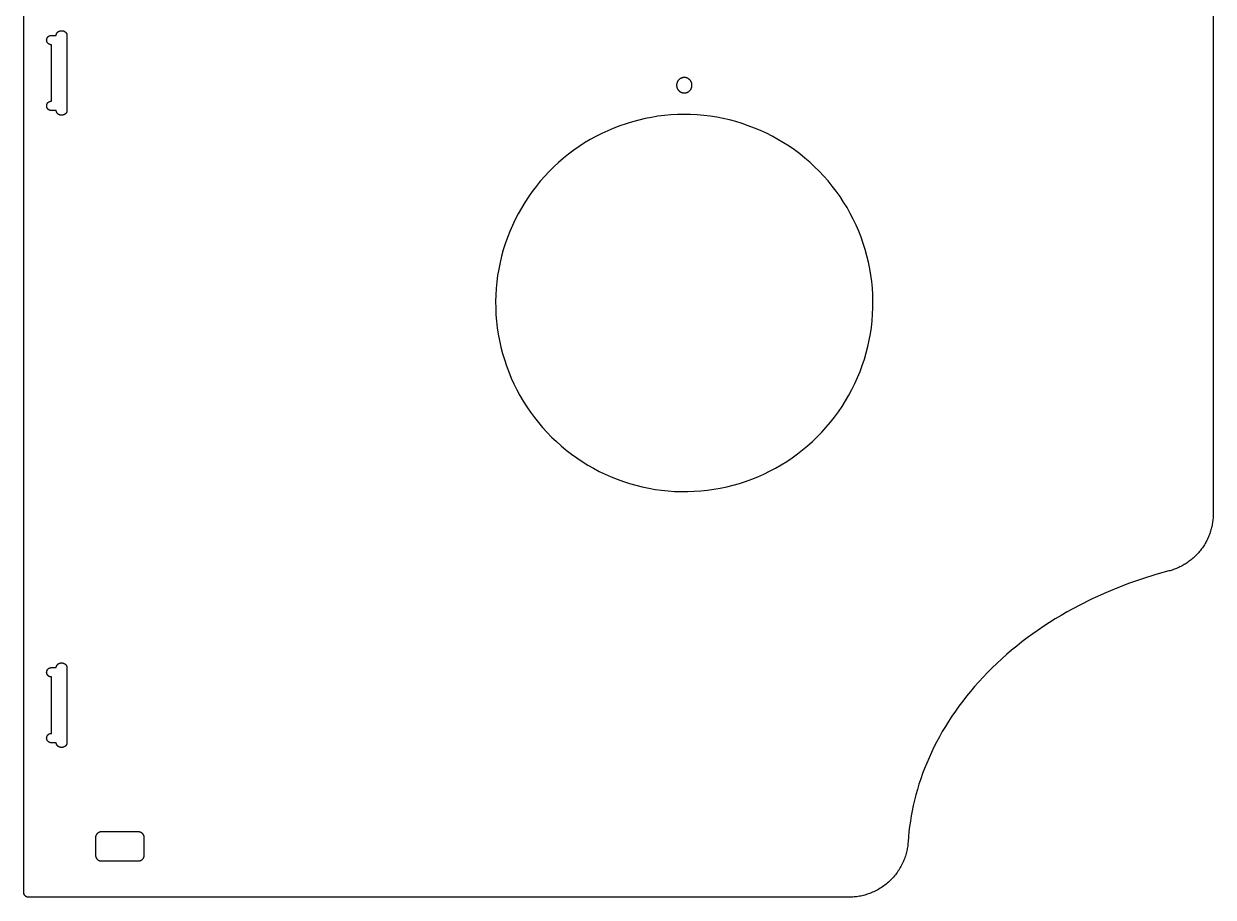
# Model space of a CAD drawing. Header units: millimetres. Extents: x -243 to 905, y 1585 to 2459.
# Drawn here: x 503.4 to 905.1, y 1584.8 to 1879.9 of the extents above; entities that cross this region are included whole.
import ezdxf

# ---------------------------------------------------------------- set-up
doc = ezdxf.new("R2010")
doc.units = ezdxf.units.MM
doc.header["$MEASUREMENT"] = 0
doc.layers.add('Layer 05', color=7, linetype='Continuous', true_color=0xffffff)

msp = doc.modelspace()

# ---------------------------------------------------------------- linework, layer by layer
at = {"layer": 'Layer 05'}
for points in [[(503.4, 1586.35), (503.4, 1937.82)], [(905.07, 1913.56), (905.07, 1714.34)], [(512.71, 1872.8), (512.67, 1872.8), (512.64, 1872.8), (512.6, 1872.8), (512.56, 1872.8), (512.52, 1872.81), (512.48, 1872.81), (512.44, 1872.82), (512.4, 1872.83), (512.37, 1872.83), (512.33, 1872.84), (512.29, 1872.85), (512.25, 1872.86), (512.21, 1872.88), (512.18, 1872.89), (512.14, 1872.9), (512.1, 1872.92), (512.07, 1872.93), (512.03, 1872.95), (512, 1872.97), (511.96, 1872.98), (511.93, 1873), (511.89, 1873.02), (511.86, 1873.04), (511.83, 1873.07), (511.79, 1873.09), (511.76, 1873.11), (511.73, 1873.13), (511.7, 1873.16), (511.67, 1873.18), (511.64, 1873.21), (511.62, 1873.23), (511.59, 1873.26), (511.56, 1873.29), (511.54, 1873.32), (511.51, 1873.34), (511.49, 1873.37), (511.46, 1873.4), (511.44, 1873.44), (511.42, 1873.47), (511.39, 1873.5), (511.37, 1873.53), (511.35, 1873.56), (511.33, 1873.6), (511.31, 1873.63), (511.29, 1873.67), (511.28, 1873.7), (511.26, 1873.74), (511.24, 1873.78), (511.23, 1873.81), (511.22, 1873.85), (511.2, 1873.89), (511.19, 1873.92), (511.18, 1873.96), (511.17, 1874), (511.16, 1874.04), (511.15, 1874.08), (511.15, 1874.11), (511.14, 1874.15), (511.14, 1874.19), (511.13, 1874.23), (511.13, 1874.27), (511.13, 1874.31), (511.12, 1874.35), (511.12, 1874.38), (511.12, 1874.42), (511.13, 1874.46), (511.13, 1874.5), (511.13, 1874.54), (511.14, 1874.57), (511.14, 1874.61), (511.15, 1874.65), (511.15, 1874.69), (511.16, 1874.73), (511.17, 1874.77), (511.18, 1874.8), (511.19, 1874.84), (511.2, 1874.88), (511.22, 1874.92), (511.23, 1874.95), (511.24, 1874.99), (511.26, 1875.03), (511.28, 1875.06), (511.29, 1875.1), (511.31, 1875.13), (511.33, 1875.17), (511.35, 1875.2), (511.37, 1875.24), (511.39, 1875.27), (511.42, 1875.3), (511.44, 1875.33), (511.46, 1875.36), (511.49, 1875.39), (511.51, 1875.42), (511.54, 1875.45), (511.56, 1875.48), (511.59, 1875.51), (511.62, 1875.53), (511.64, 1875.56), (511.67, 1875.58), (511.7, 1875.61), (511.73, 1875.63), (511.76, 1875.66), (511.79, 1875.68), (511.83, 1875.7), (511.86, 1875.72), (511.89, 1875.74), (511.93, 1875.76), (511.96, 1875.78), (512, 1875.8), (512.03, 1875.82), (512.07, 1875.83), (512.1, 1875.85), (512.14, 1875.86), (512.18, 1875.88), (512.21, 1875.89), (512.25, 1875.9), (512.29, 1875.91), (512.33, 1875.92), (512.37, 1875.93), (512.4, 1875.94), (512.44, 1875.95), (512.48, 1875.95), (512.52, 1875.96), (512.56, 1875.96), (512.6, 1875.97), (512.64, 1875.97), (512.67, 1875.97), (512.71, 1875.97)], [(512.71, 1875.97), (514.36, 1875.97)], [(514.36, 1875.97), (514.36, 1876.01), (514.36, 1876.04), (514.36, 1876.08), (514.37, 1876.11), (514.37, 1876.15), (514.38, 1876.19), (514.38, 1876.22), (514.39, 1876.26), (514.4, 1876.3), (514.41, 1876.33), (514.42, 1876.37), (514.43, 1876.41), (514.44, 1876.44), (514.45, 1876.48), (514.47, 1876.52), (514.49, 1876.56), (514.5, 1876.59), (514.52, 1876.63), (514.54, 1876.66), (514.56, 1876.7), (514.58, 1876.74), (514.6, 1876.77), (514.63, 1876.81), (514.65, 1876.84), (514.68, 1876.87), (514.7, 1876.91), (514.73, 1876.94), (514.76, 1876.97), (514.79, 1877), (514.82, 1877.03), (514.85, 1877.06), (514.89, 1877.09), (514.92, 1877.12), (514.95, 1877.15), (514.99, 1877.18), (515.02, 1877.2), (515.06, 1877.23), (515.1, 1877.25), (515.13, 1877.28), (515.17, 1877.3), (515.21, 1877.32), (515.25, 1877.34), (515.29, 1877.36), (515.33, 1877.38), (515.37, 1877.4), (515.41, 1877.42), (515.45, 1877.43), (515.49, 1877.45), (515.54, 1877.46), (515.58, 1877.47), (515.62, 1877.49), (515.66, 1877.5), (515.7, 1877.51), (515.75, 1877.52), (515.79, 1877.52), (515.83, 1877.53), (515.87, 1877.54), (515.91, 1877.54), (515.95, 1877.55), (515.99, 1877.55), (516.04, 1877.55), (516.08, 1877.56), (516.12, 1877.56), (516.16, 1877.56), (516.2, 1877.56), (516.24, 1877.56), (516.28, 1877.55), (516.32, 1877.55), (516.36, 1877.55), (516.4, 1877.54), (516.44, 1877.54), (516.49, 1877.53), (516.53, 1877.52), (516.57, 1877.52), (516.61, 1877.51), (516.66, 1877.5), (516.7, 1877.49), (516.74, 1877.47), (516.78, 1877.46), (516.83, 1877.45), (516.87, 1877.43), (516.91, 1877.42), (516.95, 1877.4), (516.99, 1877.38), (517.03, 1877.36), (517.07, 1877.34), (517.11, 1877.32), (517.15, 1877.3), (517.19, 1877.28), (517.23, 1877.25), (517.27, 1877.23), (517.3, 1877.2), (517.34, 1877.18), (517.37, 1877.15), (517.41, 1877.12), (517.44, 1877.09), (517.47, 1877.06), (517.51, 1877.03), (517.54, 1877), (517.57, 1876.97), (517.6, 1876.94), (517.62, 1876.91), (517.65, 1876.87), (517.68, 1876.84), (517.7, 1876.81), (517.73, 1876.77), (517.75, 1876.74), (517.77, 1876.7), (517.79, 1876.66), (517.81, 1876.63), (517.83, 1876.59), (517.85, 1876.56), (517.86, 1876.52), (517.88, 1876.48), (517.89, 1876.44), (517.9, 1876.41), (517.92, 1876.37), (517.93, 1876.33), (517.94, 1876.3), (517.94, 1876.26), (517.95, 1876.22), (517.96, 1876.19), (517.96, 1876.15), (517.97, 1876.11), (517.97, 1876.08), (517.97, 1876.04), (517.97, 1876.01), (517.97, 1875.97)], [(517.97, 1875.97), (517.97, 1850.57)], [(512.71, 1853.75), (512.71, 1872.8)], [(512.71, 1850.57), (512.67, 1850.57), (512.64, 1850.57), (512.6, 1850.57), (512.56, 1850.58), (512.52, 1850.58), (512.48, 1850.59), (512.44, 1850.59), (512.4, 1850.6), (512.37, 1850.61), (512.33, 1850.62), (512.29, 1850.63), (512.25, 1850.64), (512.21, 1850.65), (512.18, 1850.66), (512.14, 1850.68), (512.1, 1850.69), (512.07, 1850.71), (512.03, 1850.72), (512, 1850.74), (511.96, 1850.76), (511.93, 1850.78), (511.89, 1850.8), (511.86, 1850.82), (511.83, 1850.84), (511.79, 1850.86), (511.76, 1850.89), (511.73, 1850.91), (511.7, 1850.93), (511.67, 1850.96), (511.64, 1850.98), (511.62, 1851.01), (511.59, 1851.04), (511.56, 1851.06), (511.54, 1851.09), (511.51, 1851.12), (511.49, 1851.15), (511.46, 1851.18), (511.44, 1851.21), (511.42, 1851.24), (511.39, 1851.27), (511.37, 1851.31), (511.35, 1851.34), (511.33, 1851.37), (511.31, 1851.41), (511.29, 1851.44), (511.28, 1851.48), (511.26, 1851.51), (511.24, 1851.55), (511.23, 1851.59), (511.22, 1851.62), (511.2, 1851.66), (511.19, 1851.7), (511.18, 1851.74), (511.17, 1851.78), (511.16, 1851.81), (511.15, 1851.85), (511.15, 1851.89), (511.14, 1851.93), (511.14, 1851.97), (511.13, 1852.01), (511.13, 1852.04), (511.13, 1852.08), (511.12, 1852.12), (511.12, 1852.16), (511.12, 1852.2), (511.13, 1852.23), (511.13, 1852.27), (511.13, 1852.31), (511.14, 1852.35), (511.14, 1852.39), (511.15, 1852.43), (511.15, 1852.47), (511.16, 1852.5), (511.17, 1852.54), (511.18, 1852.58), (511.19, 1852.62), (511.2, 1852.65), (511.22, 1852.69), (511.23, 1852.73), (511.24, 1852.77), (511.26, 1852.8), (511.28, 1852.84), (511.29, 1852.87), (511.31, 1852.91), (511.33, 1852.94), (511.35, 1852.98), (511.37, 1853.01), (511.39, 1853.04), (511.42, 1853.07), (511.44, 1853.11), (511.46, 1853.14), (511.49, 1853.17), (511.51, 1853.2), (511.54, 1853.23), (511.56, 1853.25), (511.59, 1853.28), (511.62, 1853.31), (511.64, 1853.33), (511.67, 1853.36), (511.7, 1853.38), (511.73, 1853.41), (511.76, 1853.43), (511.79, 1853.45), (511.83, 1853.48), (511.86, 1853.5), (511.89, 1853.52), (511.93, 1853.54), (511.96, 1853.56), (512, 1853.58), (512.03, 1853.59), (512.07, 1853.61), (512.1, 1853.62), (512.14, 1853.64), (512.18, 1853.65), (512.21, 1853.67), (512.25, 1853.68), (512.29, 1853.69), (512.33, 1853.7), (512.37, 1853.71), (512.4, 1853.72), (512.44, 1853.72), (512.48, 1853.73), (512.52, 1853.73), (512.56, 1853.74), (512.6, 1853.74), (512.64, 1853.74), (512.67, 1853.75), (512.71, 1853.75)], [(514.36, 1850.57), (512.71, 1850.57)], [(517.97, 1850.57), (517.97, 1850.54), (517.97, 1850.5), (517.97, 1850.46), (517.97, 1850.43), (517.96, 1850.39), (517.96, 1850.36), (517.95, 1850.32), (517.94, 1850.28), (517.94, 1850.25), (517.93, 1850.21), (517.92, 1850.17), (517.9, 1850.13), (517.89, 1850.1), (517.88, 1850.06), (517.86, 1850.02), (517.85, 1849.99), (517.83, 1849.95), (517.81, 1849.91), (517.79, 1849.88), (517.77, 1849.84), (517.75, 1849.81), (517.73, 1849.77), (517.7, 1849.74), (517.68, 1849.7), (517.65, 1849.67), (517.62, 1849.64), (517.6, 1849.6), (517.57, 1849.57), (517.54, 1849.54), (517.51, 1849.51), (517.47, 1849.48), (517.44, 1849.45), (517.41, 1849.42), (517.37, 1849.39), (517.34, 1849.36), (517.3, 1849.34), (517.27, 1849.31), (517.23, 1849.29), (517.19, 1849.26), (517.15, 1849.24), (517.11, 1849.22), (517.07, 1849.2), (517.03, 1849.18), (516.99, 1849.16), (516.95, 1849.14), (516.91, 1849.13), (516.87, 1849.11), (516.83, 1849.09), (516.78, 1849.08), (516.74, 1849.07), (516.7, 1849.06), (516.66, 1849.04), (516.61, 1849.03), (516.57, 1849.03), (516.53, 1849.02), (516.49, 1849.01), (516.44, 1849), (516.4, 1849), (516.36, 1848.99), (516.32, 1848.99), (516.28, 1848.99), (516.24, 1848.98), (516.2, 1848.98), (516.16, 1848.98), (516.12, 1848.98), (516.08, 1848.98), (516.04, 1848.99), (515.99, 1848.99), (515.95, 1848.99), (515.91, 1849), (515.87, 1849), (515.83, 1849.01), (515.79, 1849.02), (515.75, 1849.03), (515.7, 1849.03), (515.66, 1849.04), (515.62, 1849.06), (515.58, 1849.07), (515.54, 1849.08), (515.49, 1849.09), (515.45, 1849.11), (515.41, 1849.13), (515.37, 1849.14), (515.33, 1849.16), (515.29, 1849.18), (515.25, 1849.2), (515.21, 1849.22), (515.17, 1849.24), (515.13, 1849.26), (515.1, 1849.29), (515.06, 1849.31), (515.02, 1849.34), (514.99, 1849.36), (514.95, 1849.39), (514.92, 1849.42), (514.89, 1849.45), (514.85, 1849.48), (514.82, 1849.51), (514.79, 1849.54), (514.76, 1849.57), (514.73, 1849.6), (514.7, 1849.64), (514.68, 1849.67), (514.65, 1849.7), (514.63, 1849.74), (514.6, 1849.77), (514.58, 1849.81), (514.56, 1849.84), (514.54, 1849.88), (514.52, 1849.91), (514.5, 1849.95), (514.49, 1849.99), (514.47, 1850.02), (514.45, 1850.06), (514.44, 1850.1), (514.43, 1850.13), (514.42, 1850.17), (514.41, 1850.21), (514.4, 1850.25), (514.39, 1850.28), (514.38, 1850.32), (514.38, 1850.36), (514.37, 1850.39), (514.37, 1850.43), (514.36, 1850.46), (514.36, 1850.5), (514.36, 1850.54), (514.36, 1850.57)], [(905.07, 1714.34), (905.06, 1713.96), (905.05, 1713.58), (905.04, 1713.19), (905.01, 1712.8), (904.97, 1712.41), (904.93, 1712.01), (904.88, 1711.62), (904.82, 1711.23), (904.76, 1710.83), (904.68, 1710.43), (904.6, 1710.04), (904.51, 1709.64), (904.41, 1709.24), (904.3, 1708.85), (904.18, 1708.45), (904.06, 1708.06), (903.92, 1707.67), (903.78, 1707.28), (903.63, 1706.89), (903.47, 1706.5), (903.3, 1706.12), (903.12, 1705.73), (902.93, 1705.35), (902.74, 1704.98), (902.54, 1704.61), (902.33, 1704.24), (902.11, 1703.87), (901.88, 1703.51), (901.65, 1703.16), (901.41, 1702.81), (901.16, 1702.46), (900.9, 1702.12), (900.64, 1701.79), (900.36, 1701.46), (900.09, 1701.14), (899.8, 1700.82), (899.51, 1700.51), (899.21, 1700.2), (898.91, 1699.91), (898.6, 1699.62), (898.29, 1699.34), (897.97, 1699.06), (897.64, 1698.79), (897.31, 1698.53), (896.98, 1698.28), (896.64, 1698.03), (896.3, 1697.79), (895.95, 1697.57), (895.6, 1697.34), (895.25, 1697.13), (894.9, 1696.93), (894.54, 1696.73), (894.18, 1696.54), (893.82, 1696.36), (893.45, 1696.19), (893.09, 1696.02), (892.72, 1695.86), (892.35, 1695.72), (891.98, 1695.58), (891.61, 1695.44), (891.24, 1695.32), (890.87, 1695.2), (890.5, 1695.1), (890.13, 1695)], [(890.13, 1695), (885.68, 1693.76), (881.24, 1692.38), (876.84, 1690.86), (872.49, 1689.19), (868.19, 1687.39), (863.95, 1685.45), (859.79, 1683.37), (855.72, 1681.15), (853.72, 1680), (851.74, 1678.81), (849.8, 1677.59), (847.87, 1676.34), (845.98, 1675.05), (844.12, 1673.74), (842.29, 1672.4), (840.49, 1671.03), (838.72, 1669.63), (836.99, 1668.21), (835.3, 1666.76), (833.64, 1665.28), (832.01, 1663.78), (830.43, 1662.25), (828.88, 1660.71), (827.38, 1659.14), (825.91, 1657.55), (824.49, 1655.94), (823.1, 1654.31), (821.76, 1652.66), (820.46, 1651), (819.21, 1649.32), (818, 1647.62), (816.83, 1645.91), (815.7, 1644.19), (814.63, 1642.46), (813.59, 1640.72), (812.6, 1638.96), (811.66, 1637.2), (810.76, 1635.44), (809.9, 1633.66), (809.09, 1631.88), (808.32, 1630.09), (807.6, 1628.31), (806.93, 1626.52), (806.29, 1624.72), (805.71, 1622.93), (805.16, 1621.14), (804.66, 1619.35), (804.2, 1617.56), (803.79, 1615.78), (803.41, 1614), (803.08, 1612.22), (802.79, 1610.45), (802.54, 1608.69), (802.32, 1606.93), (802.15, 1605.18), (802.02, 1603.44)], [(514.36, 1662.35), (514.36, 1662.39), (514.36, 1662.42), (514.36, 1662.46), (514.37, 1662.49), (514.37, 1662.53), (514.38, 1662.57), (514.38, 1662.6), (514.39, 1662.64), (514.4, 1662.68), (514.41, 1662.71), (514.42, 1662.75), (514.43, 1662.79), (514.44, 1662.82), (514.45, 1662.86), (514.47, 1662.9), (514.49, 1662.94), (514.5, 1662.97), (514.52, 1663.01), (514.54, 1663.04), (514.56, 1663.08), (514.58, 1663.12), (514.6, 1663.15), (514.63, 1663.19), (514.65, 1663.22), (514.68, 1663.25), (514.7, 1663.29), (514.73, 1663.32), (514.76, 1663.35), (514.79, 1663.38), (514.82, 1663.41), (514.85, 1663.44), (514.89, 1663.47), (514.92, 1663.5), (514.95, 1663.53), (514.99, 1663.56), (515.02, 1663.58), (515.06, 1663.61), (515.1, 1663.63), (515.13, 1663.66), (515.17, 1663.68), (515.21, 1663.7), (515.25, 1663.72), (515.29, 1663.74), (515.33, 1663.76), (515.37, 1663.78), (515.41, 1663.8), (515.45, 1663.81), (515.49, 1663.83), (515.54, 1663.84), (515.58, 1663.85), (515.62, 1663.87), (515.66, 1663.88), (515.7, 1663.89), (515.75, 1663.9), (515.79, 1663.9), (515.83, 1663.91), (515.87, 1663.92), (515.91, 1663.92), (515.95, 1663.93), (515.99, 1663.93), (516.04, 1663.93), (516.08, 1663.94), (516.12, 1663.94), (516.16, 1663.94), (516.2, 1663.94), (516.24, 1663.94), (516.28, 1663.93), (516.32, 1663.93), (516.36, 1663.93), (516.4, 1663.92), (516.44, 1663.92), (516.49, 1663.91), (516.53, 1663.9), (516.57, 1663.9), (516.61, 1663.89), (516.66, 1663.88), (516.7, 1663.87), (516.74, 1663.85), (516.78, 1663.84), (516.83, 1663.83), (516.87, 1663.81), (516.91, 1663.8), (516.95, 1663.78), (516.99, 1663.76), (517.03, 1663.74), (517.07, 1663.72), (517.11, 1663.7), (517.15, 1663.68), (517.19, 1663.66), (517.23, 1663.63), (517.27, 1663.61), (517.3, 1663.58), (517.34, 1663.56), (517.37, 1663.53), (517.41, 1663.5), (517.44, 1663.47), (517.47, 1663.44), (517.51, 1663.41), (517.54, 1663.38), (517.57, 1663.35), (517.6, 1663.32), (517.62, 1663.29), (517.65, 1663.25), (517.68, 1663.22), (517.7, 1663.19), (517.73, 1663.15), (517.75, 1663.12), (517.77, 1663.08), (517.79, 1663.04), (517.81, 1663.01), (517.83, 1662.97), (517.85, 1662.94), (517.86, 1662.9), (517.88, 1662.86), (517.89, 1662.82), (517.9, 1662.79), (517.92, 1662.75), (517.93, 1662.71), (517.94, 1662.68), (517.94, 1662.64), (517.95, 1662.6), (517.96, 1662.57), (517.96, 1662.53), (517.97, 1662.49), (517.97, 1662.46), (517.97, 1662.42), (517.97, 1662.39), (517.97, 1662.35)], [(512.71, 1659.18), (512.68, 1659.18), (512.64, 1659.18), (512.6, 1659.18), (512.57, 1659.18), (512.53, 1659.19), (512.5, 1659.19), (512.46, 1659.2), (512.42, 1659.2), (512.39, 1659.21), (512.35, 1659.22), (512.31, 1659.23), (512.27, 1659.24), (512.24, 1659.25), (512.2, 1659.26), (512.16, 1659.27), (512.13, 1659.29), (512.09, 1659.3), (512.05, 1659.32), (512.02, 1659.34), (511.98, 1659.35), (511.95, 1659.37), (511.91, 1659.39), (511.88, 1659.41), (511.84, 1659.43), (511.81, 1659.46), (511.78, 1659.48), (511.74, 1659.51), (511.71, 1659.53), (511.68, 1659.56), (511.65, 1659.58), (511.62, 1659.61), (511.59, 1659.64), (511.56, 1659.67), (511.53, 1659.7), (511.51, 1659.73), (511.48, 1659.76), (511.45, 1659.79), (511.43, 1659.83), (511.41, 1659.86), (511.38, 1659.89), (511.36, 1659.93), (511.34, 1659.96), (511.32, 1660), (511.3, 1660.03), (511.28, 1660.07), (511.27, 1660.11), (511.25, 1660.14), (511.24, 1660.18), (511.22, 1660.22), (511.21, 1660.25), (511.2, 1660.29), (511.19, 1660.33), (511.18, 1660.36), (511.17, 1660.4), (511.16, 1660.44), (511.15, 1660.47), (511.14, 1660.51), (511.14, 1660.55), (511.13, 1660.58), (511.13, 1660.62), (511.13, 1660.66), (511.13, 1660.69), (511.12, 1660.73), (511.12, 1660.76), (511.12, 1660.8), (511.13, 1660.83), (511.13, 1660.87), (511.13, 1660.91), (511.13, 1660.94), (511.14, 1660.98), (511.14, 1661.02), (511.15, 1661.05), (511.16, 1661.09), (511.17, 1661.13), (511.18, 1661.16), (511.19, 1661.2), (511.2, 1661.24), (511.21, 1661.27), (511.22, 1661.31), (511.24, 1661.35), (511.25, 1661.38), (511.27, 1661.42), (511.28, 1661.46), (511.3, 1661.49), (511.32, 1661.53), (511.34, 1661.56), (511.36, 1661.6), (511.38, 1661.63), (511.41, 1661.67), (511.43, 1661.7), (511.45, 1661.73), (511.48, 1661.76), (511.51, 1661.8), (511.53, 1661.83), (511.56, 1661.86), (511.59, 1661.89), (511.62, 1661.91), (511.65, 1661.94), (511.68, 1661.97), (511.71, 1662), (511.74, 1662.02), (511.78, 1662.05), (511.81, 1662.07), (511.84, 1662.09), (511.88, 1662.11), (511.91, 1662.13), (511.95, 1662.15), (511.98, 1662.17), (512.02, 1662.19), (512.05, 1662.21), (512.09, 1662.22), (512.13, 1662.24), (512.16, 1662.25), (512.2, 1662.27), (512.24, 1662.28), (512.27, 1662.29), (512.31, 1662.3), (512.35, 1662.31), (512.39, 1662.32), (512.42, 1662.32), (512.46, 1662.33), (512.5, 1662.34), (512.53, 1662.34), (512.57, 1662.34), (512.6, 1662.35), (512.64, 1662.35), (512.68, 1662.35), (512.71, 1662.35)], [(512.71, 1662.35), (514.36, 1662.35)], [(512.71, 1640.13), (512.71, 1659.18)], [(517.97, 1662.35), (517.97, 1636.95)], [(512.71, 1636.95), (512.68, 1636.95), (512.64, 1636.95), (512.6, 1636.95), (512.57, 1636.96), (512.53, 1636.96), (512.5, 1636.97), (512.46, 1636.97), (512.42, 1636.98), (512.39, 1636.98), (512.35, 1636.99), (512.31, 1637), (512.27, 1637.01), (512.24, 1637.02), (512.2, 1637.04), (512.16, 1637.05), (512.13, 1637.06), (512.09, 1637.08), (512.05, 1637.09), (512.02, 1637.11), (511.98, 1637.13), (511.95, 1637.15), (511.91, 1637.17), (511.88, 1637.19), (511.84, 1637.21), (511.81, 1637.23), (511.78, 1637.26), (511.74, 1637.28), (511.71, 1637.31), (511.68, 1637.33), (511.65, 1637.36), (511.62, 1637.39), (511.59, 1637.42), (511.56, 1637.45), (511.53, 1637.48), (511.51, 1637.51), (511.48, 1637.54), (511.45, 1637.57), (511.43, 1637.6), (511.41, 1637.64), (511.38, 1637.67), (511.36, 1637.7), (511.34, 1637.74), (511.32, 1637.77), (511.3, 1637.81), (511.28, 1637.85), (511.27, 1637.88), (511.25, 1637.92), (511.24, 1637.95), (511.22, 1637.99), (511.21, 1638.03), (511.2, 1638.06), (511.19, 1638.1), (511.18, 1638.14), (511.17, 1638.18), (511.16, 1638.21), (511.15, 1638.25), (511.14, 1638.29), (511.14, 1638.32), (511.13, 1638.36), (511.13, 1638.4), (511.13, 1638.43), (511.13, 1638.47), (511.12, 1638.5), (511.12, 1638.54), (511.12, 1638.57), (511.13, 1638.61), (511.13, 1638.64), (511.13, 1638.68), (511.13, 1638.72), (511.14, 1638.75), (511.14, 1638.79), (511.15, 1638.83), (511.16, 1638.86), (511.17, 1638.9), (511.18, 1638.94), (511.19, 1638.98), (511.2, 1639.01), (511.21, 1639.05), (511.22, 1639.09), (511.24, 1639.12), (511.25, 1639.16), (511.27, 1639.2), (511.28, 1639.23), (511.3, 1639.27), (511.32, 1639.3), (511.34, 1639.34), (511.36, 1639.37), (511.38, 1639.41), (511.41, 1639.44), (511.43, 1639.47), (511.45, 1639.51), (511.48, 1639.54), (511.51, 1639.57), (511.53, 1639.6), (511.56, 1639.63), (511.59, 1639.66), (511.62, 1639.69), (511.65, 1639.72), (511.68, 1639.74), (511.71, 1639.77), (511.74, 1639.8), (511.78, 1639.82), (511.81, 1639.84), (511.84, 1639.87), (511.88, 1639.89), (511.91, 1639.91), (511.95, 1639.93), (511.98, 1639.95), (512.02, 1639.97), (512.05, 1639.98), (512.09, 1640), (512.13, 1640.01), (512.16, 1640.03), (512.2, 1640.04), (512.24, 1640.05), (512.27, 1640.06), (512.31, 1640.07), (512.35, 1640.08), (512.39, 1640.09), (512.42, 1640.1), (512.46, 1640.11), (512.5, 1640.11), (512.53, 1640.12), (512.57, 1640.12), (512.6, 1640.12), (512.64, 1640.12), (512.68, 1640.13), (512.71, 1640.13)], [(514.36, 1636.95), (512.71, 1636.95)], [(517.97, 1636.95), (517.97, 1636.92), (517.97, 1636.88), (517.97, 1636.84), (517.97, 1636.81), (517.96, 1636.77), (517.96, 1636.74), (517.95, 1636.7), (517.94, 1636.66), (517.94, 1636.63), (517.93, 1636.59), (517.92, 1636.55), (517.9, 1636.51), (517.89, 1636.48), (517.88, 1636.44), (517.86, 1636.4), (517.85, 1636.37), (517.83, 1636.33), (517.81, 1636.29), (517.79, 1636.26), (517.77, 1636.22), (517.75, 1636.19), (517.73, 1636.15), (517.7, 1636.12), (517.68, 1636.08), (517.65, 1636.05), (517.62, 1636.02), (517.6, 1635.98), (517.57, 1635.95), (517.54, 1635.92), (517.51, 1635.89), (517.47, 1635.86), (517.44, 1635.83), (517.41, 1635.8), (517.37, 1635.77), (517.34, 1635.74), (517.3, 1635.72), (517.27, 1635.69), (517.23, 1635.67), (517.19, 1635.64), (517.15, 1635.62), (517.11, 1635.6), (517.07, 1635.58), (517.03, 1635.56), (516.99, 1635.54), (516.95, 1635.52), (516.91, 1635.51), (516.87, 1635.49), (516.83, 1635.47), (516.78, 1635.46), (516.74, 1635.45), (516.7, 1635.44), (516.66, 1635.42), (516.61, 1635.41), (516.57, 1635.41), (516.53, 1635.4), (516.49, 1635.39), (516.44, 1635.38), (516.4, 1635.38), (516.36, 1635.37), (516.32, 1635.37), (516.28, 1635.37), (516.24, 1635.36), (516.2, 1635.36), (516.16, 1635.36), (516.12, 1635.36), (516.08, 1635.36), (516.04, 1635.37), (515.99, 1635.37), (515.95, 1635.37), (515.91, 1635.38), (515.87, 1635.38), (515.83, 1635.39), (515.79, 1635.4), (515.75, 1635.41), (515.7, 1635.41), (515.66, 1635.42), (515.62, 1635.44), (515.58, 1635.45), (515.54, 1635.46), (515.49, 1635.47), (515.45, 1635.49), (515.41, 1635.51), (515.37, 1635.52), (515.33, 1635.54), (515.29, 1635.56), (515.25, 1635.58), (515.21, 1635.6), (515.17, 1635.62), (515.13, 1635.64), (515.1, 1635.67), (515.06, 1635.69), (515.02, 1635.72), (514.99, 1635.74), (514.95, 1635.77), (514.92, 1635.8), (514.89, 1635.83), (514.85, 1635.86), (514.82, 1635.89), (514.79, 1635.92), (514.76, 1635.95), (514.73, 1635.98), (514.7, 1636.02), (514.68, 1636.05), (514.65, 1636.08), (514.63, 1636.12), (514.6, 1636.15), (514.58, 1636.19), (514.56, 1636.22), (514.54, 1636.26), (514.52, 1636.29), (514.5, 1636.33), (514.49, 1636.37), (514.47, 1636.4), (514.45, 1636.44), (514.44, 1636.48), (514.43, 1636.51), (514.42, 1636.55), (514.41, 1636.59), (514.4, 1636.63), (514.39, 1636.66), (514.38, 1636.7), (514.38, 1636.74), (514.37, 1636.77), (514.37, 1636.81), (514.36, 1636.84), (514.36, 1636.88), (514.36, 1636.92), (514.36, 1636.95)], [(529.6, 1606.84), (529.56, 1606.84), (529.52, 1606.84), (529.47, 1606.83), (529.43, 1606.83), (529.38, 1606.83), (529.33, 1606.82), (529.29, 1606.81), (529.24, 1606.81), (529.19, 1606.8), (529.15, 1606.79), (529.1, 1606.77), (529.05, 1606.76), (529.01, 1606.75), (528.96, 1606.73), (528.91, 1606.72), (528.87, 1606.7), (528.82, 1606.68), (528.78, 1606.66), (528.73, 1606.64), (528.69, 1606.62), (528.64, 1606.59), (528.6, 1606.57), (528.55, 1606.54), (528.51, 1606.51), (528.47, 1606.48), (528.43, 1606.45), (528.38, 1606.42), (528.34, 1606.39), (528.3, 1606.36), (528.27, 1606.32), (528.23, 1606.29), (528.19, 1606.25), (528.15, 1606.22), (528.12, 1606.18), (528.09, 1606.14), (528.05, 1606.1), (528.02, 1606.06), (527.99, 1606.02), (527.96, 1605.98), (527.93, 1605.93), (527.9, 1605.89), (527.88, 1605.85), (527.85, 1605.8), (527.83, 1605.76), (527.81, 1605.71), (527.78, 1605.67), (527.76, 1605.62), (527.75, 1605.58), (527.73, 1605.53), (527.71, 1605.48), (527.7, 1605.44), (527.68, 1605.39), (527.67, 1605.34), (527.66, 1605.3), (527.65, 1605.25), (527.64, 1605.2), (527.63, 1605.16), (527.62, 1605.11), (527.62, 1605.06), (527.61, 1605.02), (527.61, 1604.97), (527.61, 1604.93), (527.61, 1604.88), (527.6, 1604.84)], [(542.09, 1606.84), (529.6, 1606.84)], [(544.09, 1604.84), (544.09, 1604.88), (544.09, 1604.93), (544.09, 1604.97), (544.09, 1605.02), (544.08, 1605.06), (544.08, 1605.11), (544.07, 1605.16), (544.06, 1605.2), (544.05, 1605.25), (544.04, 1605.3), (544.03, 1605.34), (544.02, 1605.39), (544, 1605.44), (543.99, 1605.48), (543.97, 1605.53), (543.95, 1605.58), (543.93, 1605.62), (543.91, 1605.67), (543.89, 1605.71), (543.87, 1605.76), (543.85, 1605.8), (543.82, 1605.85), (543.8, 1605.89), (543.77, 1605.93), (543.74, 1605.98), (543.71, 1606.02), (543.68, 1606.06), (543.65, 1606.1), (543.61, 1606.14), (543.58, 1606.18), (543.54, 1606.22), (543.51, 1606.25), (543.47, 1606.29), (543.43, 1606.32), (543.39, 1606.36), (543.35, 1606.39), (543.31, 1606.42), (543.27, 1606.45), (543.23, 1606.48), (543.19, 1606.51), (543.14, 1606.54), (543.1, 1606.57), (543.06, 1606.59), (543.01, 1606.62), (542.97, 1606.64), (542.92, 1606.66), (542.88, 1606.68), (542.83, 1606.7), (542.78, 1606.72), (542.74, 1606.73), (542.69, 1606.75), (542.64, 1606.76), (542.6, 1606.77), (542.55, 1606.79), (542.5, 1606.8), (542.46, 1606.81), (542.41, 1606.81), (542.37, 1606.82), (542.32, 1606.83), (542.27, 1606.83), (542.23, 1606.83), (542.18, 1606.84), (542.14, 1606.84), (542.09, 1606.84)], [(527.6, 1604.84), (527.6, 1599.02)], [(544.09, 1599.02), (544.09, 1604.84)], [(802.02, 1603.44), (801.99, 1603.02), (801.94, 1602.59), (801.89, 1602.15), (801.83, 1601.72), (801.76, 1601.28), (801.68, 1600.84), (801.58, 1600.4), (801.48, 1599.96), (801.36, 1599.52), (801.24, 1599.08), (801.1, 1598.64), (800.96, 1598.2), (800.8, 1597.76), (800.63, 1597.32), (800.45, 1596.89), (800.26, 1596.45), (800.05, 1596.02), (799.84, 1595.6), (799.61, 1595.17), (799.38, 1594.75), (799.13, 1594.33), (798.87, 1593.92), (798.6, 1593.52), (798.32, 1593.12), (798.03, 1592.72), (797.73, 1592.33), (797.42, 1591.95), (797.1, 1591.58), (796.77, 1591.21), (796.44, 1590.85), (796.09, 1590.5), (795.73, 1590.16), (795.37, 1589.83), (794.99, 1589.5), (794.61, 1589.19), (794.23, 1588.89), (793.83, 1588.59), (793.43, 1588.31), (793.02, 1588.03), (792.61, 1587.77), (792.19, 1587.52), (791.77, 1587.27), (791.34, 1587.04), (790.91, 1586.82), (790.48, 1586.62), (790.04, 1586.42), (789.6, 1586.23), (789.15, 1586.06), (788.71, 1585.9), (788.26, 1585.75), (787.81, 1585.61), (787.37, 1585.48), (786.92, 1585.36), (786.47, 1585.25), (786.02, 1585.16), (785.57, 1585.07), (785.13, 1585), (784.68, 1584.93), (784.24, 1584.88), (783.8, 1584.84), (783.36, 1584.8), (782.92, 1584.78), (782.49, 1584.77), (782.06, 1584.76)], [(527.6, 1599.02), (527.61, 1598.98), (527.61, 1598.93), (527.61, 1598.89), (527.61, 1598.84), (527.62, 1598.8), (527.62, 1598.75), (527.63, 1598.7), (527.64, 1598.66), (527.65, 1598.61), (527.66, 1598.56), (527.67, 1598.52), (527.68, 1598.47), (527.7, 1598.42), (527.71, 1598.38), (527.73, 1598.33), (527.75, 1598.28), (527.76, 1598.24), (527.78, 1598.19), (527.81, 1598.15), (527.83, 1598.1), (527.85, 1598.06), (527.88, 1598.01), (527.9, 1597.97), (527.93, 1597.93), (527.96, 1597.88), (527.99, 1597.84), (528.02, 1597.8), (528.05, 1597.76), (528.09, 1597.72), (528.12, 1597.68), (528.15, 1597.64), (528.19, 1597.61), (528.23, 1597.57), (528.27, 1597.54), (528.3, 1597.5), (528.34, 1597.47), (528.38, 1597.44), (528.43, 1597.41), (528.47, 1597.38), (528.51, 1597.35), (528.55, 1597.32), (528.6, 1597.29), (528.64, 1597.27), (528.69, 1597.24), (528.73, 1597.22), (528.78, 1597.2), (528.82, 1597.18), (528.87, 1597.16), (528.91, 1597.14), (528.96, 1597.13), (529.01, 1597.11), (529.05, 1597.1), (529.1, 1597.09), (529.15, 1597.07), (529.19, 1597.06), (529.24, 1597.05), (529.29, 1597.05), (529.33, 1597.04), (529.38, 1597.03), (529.43, 1597.03), (529.47, 1597.03), (529.52, 1597.02), (529.56, 1597.02), (529.6, 1597.02)], [(542.09, 1597.02), (542.14, 1597.02), (542.18, 1597.02), (542.23, 1597.03), (542.27, 1597.03), (542.32, 1597.03), (542.37, 1597.04), (542.41, 1597.05), (542.46, 1597.05), (542.5, 1597.06), (542.55, 1597.07), (542.6, 1597.09), (542.64, 1597.1), (542.69, 1597.11), (542.74, 1597.13), (542.78, 1597.14), (542.83, 1597.16), (542.88, 1597.18), (542.92, 1597.2), (542.97, 1597.22), (543.01, 1597.24), (543.06, 1597.27), (543.1, 1597.29), (543.14, 1597.32), (543.19, 1597.35), (543.23, 1597.38), (543.27, 1597.41), (543.31, 1597.44), (543.35, 1597.47), (543.39, 1597.5), (543.43, 1597.54), (543.47, 1597.57), (543.51, 1597.61), (543.54, 1597.64), (543.58, 1597.68), (543.61, 1597.72), (543.65, 1597.76), (543.68, 1597.8), (543.71, 1597.84), (543.74, 1597.88), (543.77, 1597.93), (543.8, 1597.97), (543.82, 1598.01), (543.85, 1598.06), (543.87, 1598.1), (543.89, 1598.15), (543.91, 1598.19), (543.93, 1598.24), (543.95, 1598.28), (543.97, 1598.33), (543.99, 1598.38), (544, 1598.42), (544.02, 1598.47), (544.03, 1598.52), (544.04, 1598.56), (544.05, 1598.61), (544.06, 1598.66), (544.07, 1598.7), (544.08, 1598.75), (544.08, 1598.8), (544.09, 1598.84), (544.09, 1598.89), (544.09, 1598.93), (544.09, 1598.98), (544.09, 1599.02)], [(529.6, 1597.02), (542.09, 1597.02)], [(504.98, 1584.76), (504.95, 1584.76), (504.91, 1584.76), (504.88, 1584.76), (504.84, 1584.77), (504.8, 1584.77), (504.77, 1584.78), (504.73, 1584.78), (504.7, 1584.79), (504.66, 1584.79), (504.62, 1584.8), (504.58, 1584.81), (504.55, 1584.82), (504.51, 1584.83), (504.47, 1584.85), (504.44, 1584.86), (504.4, 1584.87), (504.36, 1584.89), (504.33, 1584.9), (504.29, 1584.92), (504.25, 1584.94), (504.22, 1584.96), (504.18, 1584.98), (504.15, 1585), (504.12, 1585.02), (504.08, 1585.04), (504.05, 1585.07), (504.02, 1585.09), (503.98, 1585.12), (503.95, 1585.14), (503.92, 1585.17), (503.89, 1585.2), (503.86, 1585.23), (503.83, 1585.26), (503.8, 1585.29), (503.78, 1585.32), (503.75, 1585.35), (503.73, 1585.38), (503.7, 1585.41), (503.68, 1585.45), (503.66, 1585.48), (503.63, 1585.51), (503.61, 1585.55), (503.59, 1585.58), (503.57, 1585.62), (503.56, 1585.66), (503.54, 1585.69), (503.52, 1585.73), (503.51, 1585.76), (503.49, 1585.8), (503.48, 1585.84), (503.47, 1585.87), (503.46, 1585.91), (503.45, 1585.95), (503.44, 1585.99), (503.43, 1586.02), (503.42, 1586.06), (503.42, 1586.1), (503.41, 1586.13), (503.41, 1586.17), (503.4, 1586.21), (503.4, 1586.24), (503.4, 1586.28), (503.4, 1586.31), (503.4, 1586.35)], [(782.06, 1584.76), (504.98, 1584.76)]]:
    msp.add_lwpolyline(points, dxfattribs=at)
for points in [[(729.05, 1859.13), (729.05, 1859.22), (729.04, 1859.31), (729.03, 1859.4), (729.02, 1859.49), (729.01, 1859.58), (728.99, 1859.67), (728.97, 1859.75), (728.95, 1859.84), (728.92, 1859.93), (728.89, 1860.01), (728.86, 1860.1), (728.83, 1860.18), (728.79, 1860.26), (728.75, 1860.34), (728.7, 1860.42), (728.66, 1860.5), (728.61, 1860.58), (728.56, 1860.65), (728.5, 1860.72), (728.45, 1860.79), (728.39, 1860.86), (728.33, 1860.93), (728.26, 1860.99), (728.2, 1861.05), (728.13, 1861.11), (728.06, 1861.17), (727.99, 1861.22), (727.91, 1861.28), (727.84, 1861.33), (727.76, 1861.37), (727.68, 1861.42), (727.6, 1861.46), (727.52, 1861.5), (727.44, 1861.53), (727.35, 1861.57), (727.27, 1861.6), (727.18, 1861.62), (727.1, 1861.65), (727.01, 1861.67), (726.92, 1861.69), (726.83, 1861.7), (726.74, 1861.71), (726.65, 1861.72), (726.56, 1861.73), (726.47, 1861.73), (726.38, 1861.73), (726.29, 1861.72), (726.2, 1861.72), (726.11, 1861.71), (726.02, 1861.69), (725.93, 1861.68), (725.85, 1861.66), (725.76, 1861.64), (725.67, 1861.61), (725.59, 1861.58), (725.5, 1861.55), (725.42, 1861.52), (725.34, 1861.48), (725.25, 1861.44), (725.18, 1861.4), (725.1, 1861.35), (725.02, 1861.3), (724.95, 1861.25), (724.87, 1861.2), (724.8, 1861.14), (724.73, 1861.08), (724.67, 1861.02), (724.6, 1860.96), (724.54, 1860.89), (724.48, 1860.83), (724.42, 1860.76), (724.37, 1860.69), (724.31, 1860.61), (724.26, 1860.54), (724.22, 1860.46), (724.17, 1860.38), (724.13, 1860.3), (724.09, 1860.22), (724.05, 1860.14), (724.02, 1860.06), (723.99, 1859.97), (723.96, 1859.88), (723.94, 1859.8), (723.91, 1859.71), (723.9, 1859.62), (723.88, 1859.53), (723.87, 1859.44), (723.86, 1859.35), (723.85, 1859.26), (723.85, 1859.17), (723.85, 1859.08), (723.85, 1858.99), (723.86, 1858.9), (723.87, 1858.81), (723.88, 1858.72), (723.9, 1858.64), (723.91, 1858.55), (723.94, 1858.46), (723.96, 1858.37), (723.99, 1858.29), (724.02, 1858.2), (724.05, 1858.12), (724.09, 1858.04), (724.13, 1857.95), (724.17, 1857.87), (724.22, 1857.8), (724.26, 1857.72), (724.31, 1857.64), (724.37, 1857.57), (724.42, 1857.5), (724.48, 1857.43), (724.54, 1857.36), (724.6, 1857.3), (724.67, 1857.24), (724.73, 1857.17), (724.8, 1857.12), (724.87, 1857.06), (724.95, 1857.01), (725.02, 1856.96), (725.1, 1856.91), (725.18, 1856.86), (725.25, 1856.82), (725.34, 1856.78), (725.42, 1856.74), (725.5, 1856.71), (725.59, 1856.68), (725.67, 1856.65), (725.76, 1856.62), (725.85, 1856.6), (725.93, 1856.58), (726.02, 1856.56), (726.11, 1856.55), (726.2, 1856.54), (726.29, 1856.53), (726.38, 1856.53), (726.47, 1856.53), (726.56, 1856.53), (726.65, 1856.54), (726.74, 1856.55), (726.83, 1856.56), (726.92, 1856.57), (727.01, 1856.59), (727.1, 1856.61), (727.18, 1856.63), (727.27, 1856.66), (727.35, 1856.69), (727.44, 1856.72), (727.52, 1856.76), (727.6, 1856.8), (727.68, 1856.84), (727.76, 1856.88), (727.84, 1856.93), (727.91, 1856.98), (727.99, 1857.03), (728.06, 1857.09), (728.13, 1857.15), (728.2, 1857.2), (728.26, 1857.27), (728.33, 1857.33), (728.39, 1857.4), (728.45, 1857.47), (728.5, 1857.54), (728.56, 1857.61), (728.61, 1857.68), (728.66, 1857.76), (728.7, 1857.84), (728.75, 1857.91), (728.79, 1857.99), (728.83, 1858.08), (728.86, 1858.16), (728.89, 1858.24), (728.92, 1858.33), (728.95, 1858.42), (728.97, 1858.5), (728.99, 1858.59), (729.01, 1858.68), (729.02, 1858.77), (729.03, 1858.86), (729.04, 1858.95), (729.05, 1859.04)], [(763.66, 1837.24), (761.85, 1838.5), (759.99, 1839.7), (758.09, 1840.83), (756.15, 1841.89), (754.17, 1842.89), (752.17, 1843.82), (750.13, 1844.67), (748.06, 1845.46), (745.97, 1846.17), (743.85, 1846.82), (741.71, 1847.38), (739.56, 1847.87), (737.39, 1848.29), (735.2, 1848.63), (733.01, 1848.9), (730.8, 1849.09), (728.59, 1849.2), (726.38, 1849.24), (724.17, 1849.2), (721.96, 1849.08), (719.76, 1848.89), (717.57, 1848.62), (715.38, 1848.27), (713.21, 1847.85), (711.06, 1847.35), (708.92, 1846.78), (706.8, 1846.13), (704.71, 1845.42), (702.65, 1844.62), (700.61, 1843.76), (698.6, 1842.83), (696.63, 1841.83), (694.7, 1840.76), (692.8, 1839.63), (690.94, 1838.43), (689.13, 1837.16), (687.36, 1835.83), (685.64, 1834.45), (683.96, 1833), (682.34, 1831.5), (680.77, 1829.94), (679.26, 1828.33), (677.8, 1826.66), (676.4, 1824.95), (675.06, 1823.19), (673.79, 1821.38), (672.57, 1819.53), (671.43, 1817.64), (670.35, 1815.72), (669.33, 1813.75), (668.39, 1811.75), (667.51, 1809.72), (666.71, 1807.66), (665.98, 1805.57), (665.32, 1803.46), (664.73, 1801.33), (664.22, 1799.18), (663.78, 1797.01), (663.42, 1794.83), (663.14, 1792.64), (662.93, 1790.43), (662.8, 1788.23), (662.74, 1786.02), (662.76, 1783.8), (662.86, 1781.59), (663.04, 1779.39), (663.29, 1777.19), (663.61, 1775.01), (664.02, 1772.83), (664.5, 1770.67), (665.05, 1768.53), (665.68, 1766.41), (666.38, 1764.31), (667.15, 1762.24), (667.99, 1760.2), (668.91, 1758.18), (669.89, 1756.2), (670.94, 1754.26), (672.06, 1752.35), (673.25, 1750.48), (674.49, 1748.66), (675.81, 1746.88), (677.18, 1745.14), (678.61, 1743.46), (680.1, 1741.82), (681.64, 1740.24), (683.24, 1738.71), (684.89, 1737.24), (686.59, 1735.83), (688.34, 1734.47), (690.14, 1733.18), (691.98, 1731.95), (693.86, 1730.79), (695.78, 1729.69), (697.73, 1728.66), (699.72, 1727.7), (701.75, 1726.8), (703.8, 1725.98), (705.88, 1725.23), (707.99, 1724.55), (710.11, 1723.95), (712.26, 1723.42), (714.42, 1722.96), (716.6, 1722.58), (718.79, 1722.28), (720.99, 1722.05), (723.2, 1721.9), (725.41, 1721.83), (727.62, 1721.83), (729.83, 1721.91), (732.04, 1722.07), (734.24, 1722.3), (736.43, 1722.61), (738.6, 1722.99), (740.77, 1723.45), (742.91, 1723.98), (745.04, 1724.59), (747.14, 1725.27), (749.22, 1726.03), (751.27, 1726.85), (753.29, 1727.75), (755.28, 1728.72), (757.24, 1729.75), (759.16, 1730.86), (761.03, 1732.02), (762.87, 1733.26), (764.66, 1734.55), (766.41, 1735.91), (768.11, 1737.33), (769.75, 1738.8), (771.35, 1740.33), (772.89, 1741.92), (774.38, 1743.55), (775.8, 1745.24), (777.17, 1746.98), (778.48, 1748.76), (779.73, 1750.59), (780.91, 1752.46), (782.02, 1754.37), (783.07, 1756.32), (784.05, 1758.3), (784.96, 1760.32), (785.8, 1762.36), (786.57, 1764.44), (787.26, 1766.54), (787.88, 1768.66), (788.43, 1770.8), (788.91, 1772.96), (789.31, 1775.14), (789.63, 1777.32), (789.87, 1779.52), (790.04, 1781.73), (790.14, 1783.94), (790.16, 1786.15), (790.1, 1788.36), (789.96, 1790.57), (789.75, 1792.77), (789.46, 1794.96), (789.09, 1797.14), (788.65, 1799.31), (788.13, 1801.46), (787.54, 1803.59), (786.88, 1805.7), (786.14, 1807.78), (785.34, 1809.84), (784.46, 1811.87), (783.51, 1813.87), (782.49, 1815.83), (781.4, 1817.76), (780.25, 1819.65), (779.04, 1821.49), (777.76, 1823.3), (776.41, 1825.06), (775.01, 1826.77), (773.55, 1828.43), (772.03, 1830.04), (770.46, 1831.59), (768.84, 1833.09), (767.16, 1834.53), (765.44, 1835.92)]]:
    msp.add_lwpolyline(points, close=True, dxfattribs=at)

doc.saveas('drawing.dxf')
